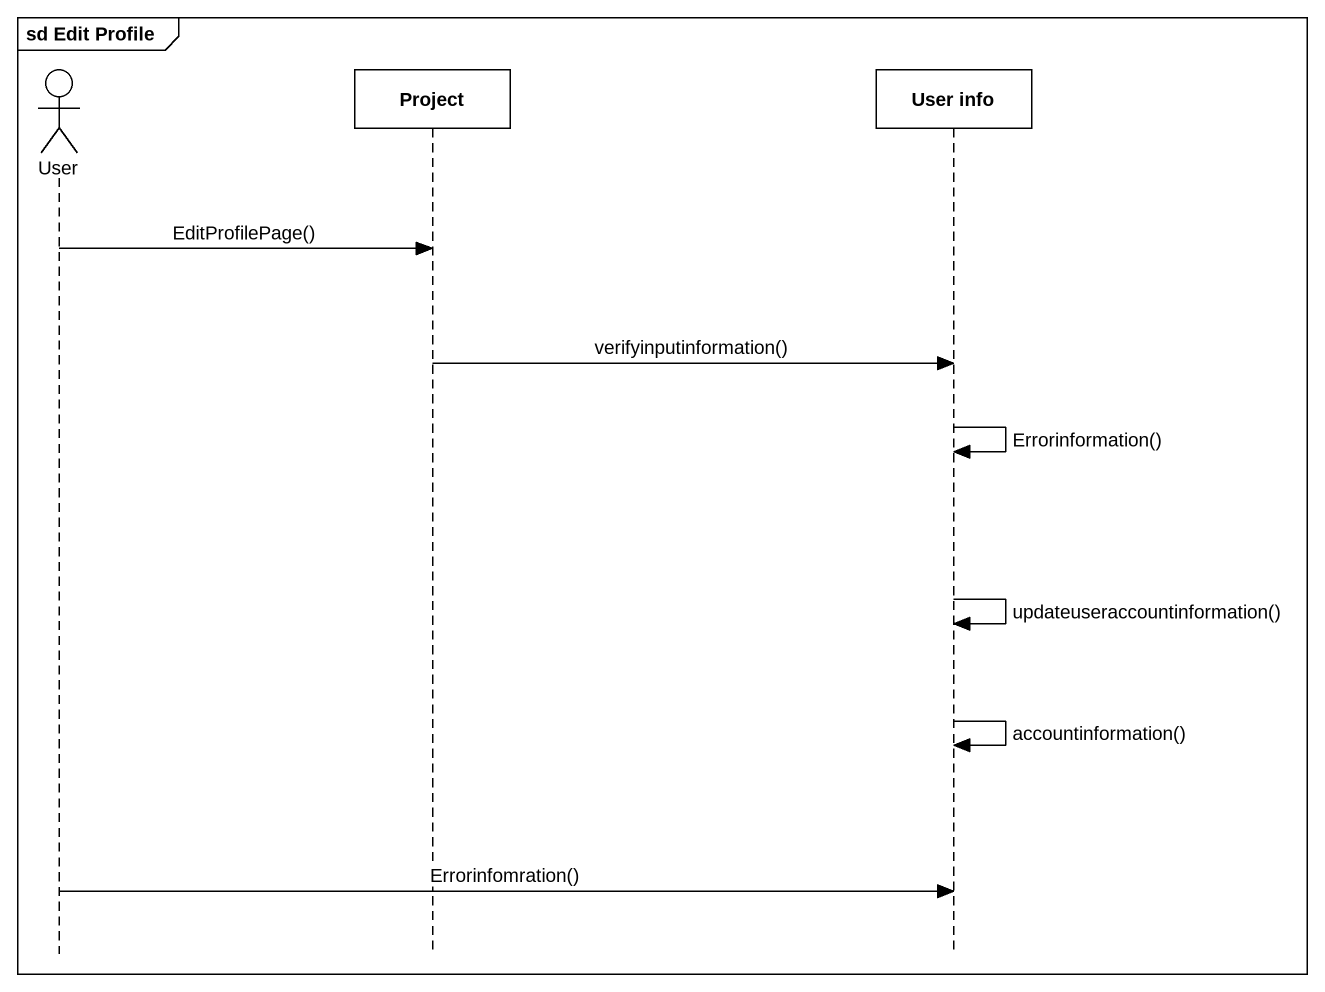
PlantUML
@startuml
mainframe sd Edit Profile
hide footbox
actor User
participant Project
participant "User info" as User_info

User -> Project : EditProfilePage()
Project -> User_info : verifyinputinformation()
User_info -> User_info : Errorinformation()
User_info -> User_info : updateuseraccountinformation()
User_info -> User_info : accountinformation()
User -> User_info : Errorinfomration()
@enduml
